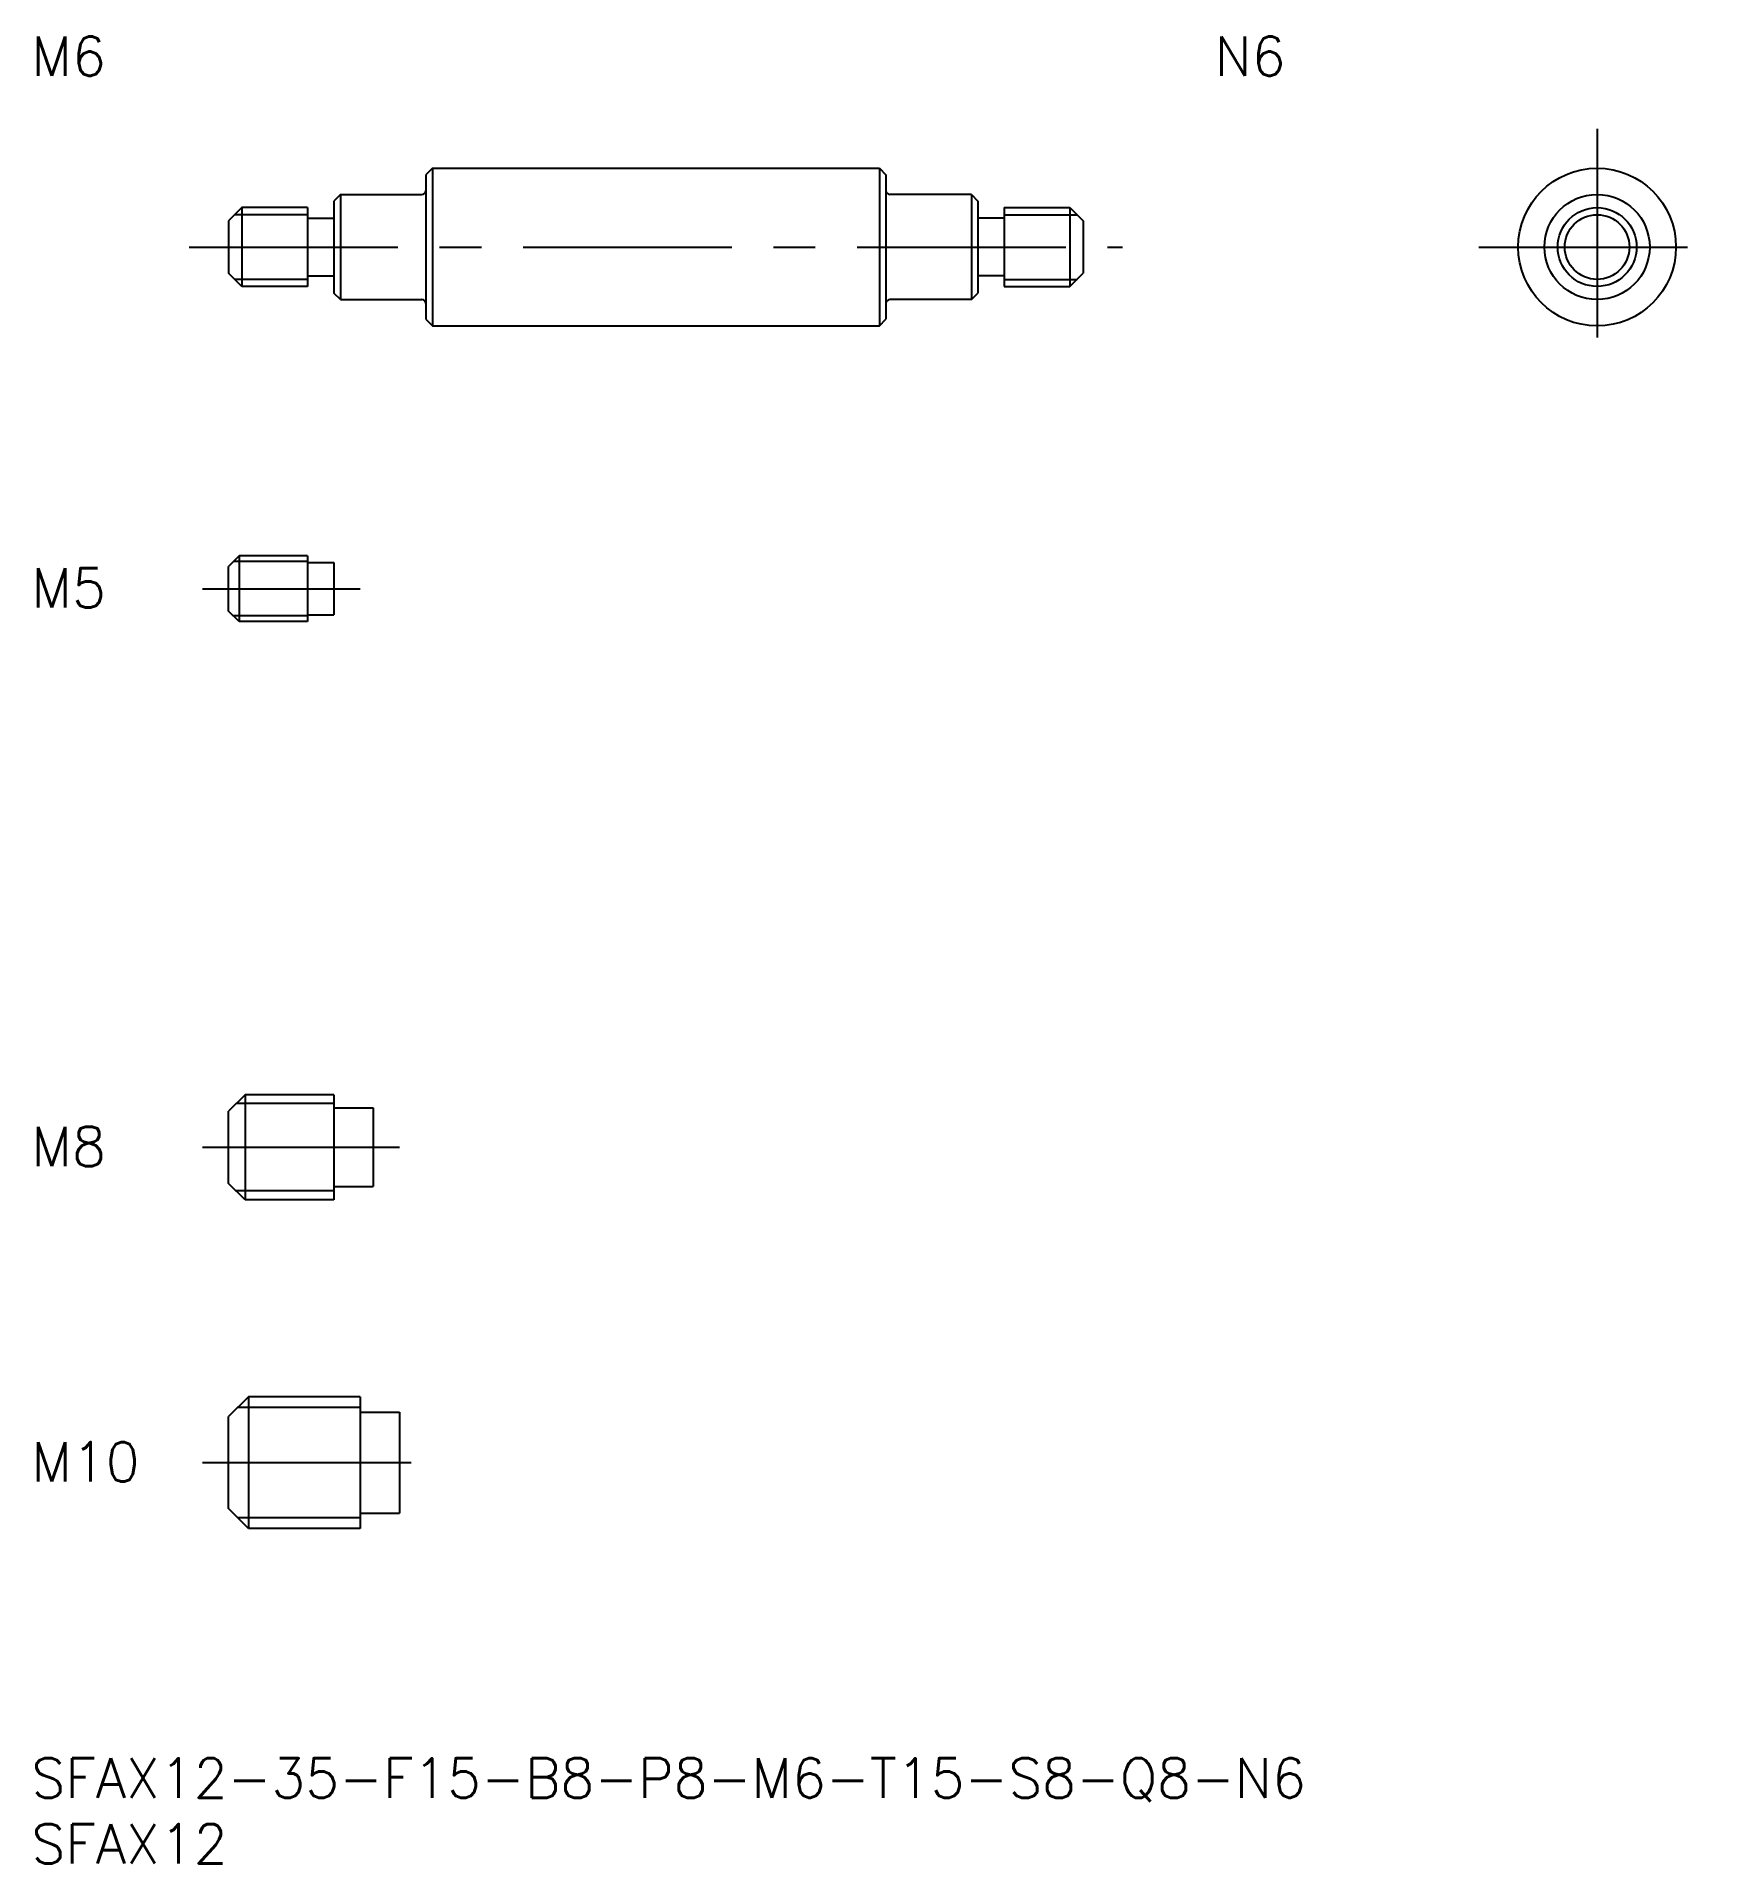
# Model space of a CAD drawing. Extents: x 0 to 128, y -8 to 131.
import ezdxf

# ---------------------------------------------------------------- set-up
doc = ezdxf.new("R2010")
doc.units = 0
doc.header["$LTSCALE"] = 0.5
doc.linetypes.add('CENTER', pattern=[50.8, 31.75, -6.35, 6.35, -6.35])
for name, color, linetype in [('MSM_CENTER', 1, 'CENTER'), ('MSM_CONTINUOUS', 7, 'CONTINUOUS'), ('MSM_NARROW', 5, 'CONTINUOUS'), ('MSM_PART_NUMBER', 7, 'CONTINUOUS')]:
    doc.layers.add(name, color=color, linetype=linetype)
doc.styles.get("Standard").update_dxf_attribs({"font": 'txt.shx', "height": 1, "bigfont": 'bigfont.shx'})

# ---------------------------------------------------------------- blocks, each defined once
blk = doc.blocks.new('*U12')
at = {"layer": 'MSM_PART_NUMBER'}
blk.add_text('SFAX12-35-F15-B8-P8-M6-T15-S8-Q8-N6', height=3, dxfattribs=at).set_placement((0, -3))
blk = doc.blocks.new('*U13')
at = {"layer": 'MSM_PART_NUMBER'}
blk.add_text('SFAX12', height=3, dxfattribs=at).set_placement((0, -8))
blk = doc.blocks.new('*U14')
at = {"layer": 'MSM_PART_NUMBER'}
blk.add_text('M10', height=3, dxfattribs=at).set_placement((0, 21.06))
blk = doc.blocks.new('*U15')
at = {"layer": 'MSM_PART_NUMBER'}
blk.add_text('M8', height=3, dxfattribs=at).set_placement((0, 45.06))
blk = doc.blocks.new('*U16')
at = {"layer": 'MSM_PART_NUMBER'}
blk.add_text('M5', height=3, dxfattribs=at).set_placement((0, 87.56))
blk = doc.blocks.new('*U17')
at = {"layer": 'MSM_PART_NUMBER'}
blk.add_text('M6', height=3, dxfattribs=at).set_placement((0, 128.02))
blk = doc.blocks.new('*U18')
at = {"layer": 'MSM_PART_NUMBER'}
blk.add_text('N6', height=3, dxfattribs=at).set_placement((90, 128.02))

msp = doc.modelspace()

# ---------------------------------------------------------------- linework, layer by layer
at = {"layer": 'MSM_CENTER'}
for p, q in [((119.1, 124), (119.1, 106)), ((12, 115), (83, 115)), ((110.1, 115), (128.1, 115)), ((13, 89), (25, 89)), ((13, 46.5), (28, 46.5)), ((13, 22.5), (30, 22.5))]:
    msp.add_line(p, q, dxfattribs=at)
at = {"layer": 'MSM_CONTINUOUS'}
for p, q in [((30.5, 121), (30, 120.5)), ((30.5, 121), (64.5, 121)), ((30.5, 121), (30.5, 109)), ((64.5, 121), (64.5, 109)), ((64.5, 121), (65, 120.5)), ((30, 120.5), (30, 109.5)), ((65, 120.5), (65, 109.5)), ((23.5, 119), (23, 118.5)), ((23, 118.5), (23, 111.5)), ((23.5, 119), (29.7, 119)), ((23.5, 119), (23.5, 111)), ((71.5, 119), (65.3, 119)), ((71.5, 119), (71.5, 111)), ((71.5, 119), (72, 118.5)), ((72, 118.5), (72, 111.5)), ((16, 118), (15, 117)), ((15, 117), (15, 113)), ((21, 118), (16, 118)), ((16, 118), (16, 112)), ((21, 118), (21, 112)), ((21, 117.2), (23, 117.2)), ((74, 117.2), (72, 117.2)), ((74, 118), (79, 118)), ((74, 118), (74, 112)), ((79, 118), (80, 117)), ((79, 118), (79, 112)), ((80, 117), (80, 113)), ((16, 112), (15, 113)), ((21, 112.8), (23, 112.8)), ((74, 112.8), (72, 112.8)), ((79, 112), (80, 113)), ((21, 112), (16, 112)), ((23.5, 111), (23, 111.5)), ((71.5, 111), (72, 111.5)), ((74, 112), (79, 112)), ((23.5, 111), (29.7, 111)), ((71.5, 111), (65.3, 111)), ((30, 109.5), (30.5, 109)), ((30.5, 109), (64.5, 109)), ((64.5, 109), (65, 109.5)), ((15.8, 91.5), (15, 90.7)), ((15, 87.3), (15, 90.7)), ((21, 91.5), (15.8, 91.5)), ((15.8, 91.5), (15.8, 86.5)), ((21, 91.5), (21, 86.5)), ((21, 91), (23, 91)), ((23, 91), (23, 87)), ((15.8, 86.5), (15, 87.3)), ((21, 86.5), (15.8, 86.5)), ((21, 87), (23, 87)), ((16.25, 50.5), (15, 49.25)), ((23, 50.5), (16.25, 50.5)), ((16.25, 50.5), (16.25, 42.5)), ((23, 50.5), (23, 42.5)), ((15, 43.75), (15, 49.25)), ((23, 49.5), (26, 49.5)), ((26, 49.5), (26, 43.5)), ((16.25, 42.5), (15, 43.75)), ((23, 43.5), (26, 43.5)), ((23, 42.5), (16.25, 42.5)), ((16.5, 27.5), (15, 26)), ((25, 27.5), (16.5, 27.5)), ((16.5, 27.5), (16.5, 17.5)), ((25, 27.5), (25, 17.5)), ((15, 19), (15, 26)), ((25, 26.35), (28, 26.35)), ((28, 26.35), (28, 18.65)), ((16.5, 17.5), (15, 19)), ((25, 18.65), (28, 18.65)), ((25, 17.5), (16.5, 17.5))]:
    msp.add_line(p, q, dxfattribs=at)
for radius in [6, 4, 3]:
    msp.add_circle((119.1, 115), radius, dxfattribs=at)
for centre, start, end in [((29.7, 119.3), 270, 0), ((65.3, 119.3), 180, 270), ((29.7, 110.7), 0, 90), ((65.3, 110.7), 90, 180)]:
    msp.add_arc(centre, 0.3, start, end, dxfattribs=at)
at = {"layer": 'MSM_NARROW'}
for p, q in [((21, 117.46), (15.46, 117.46)), ((74, 117.46), (79.54, 117.46)), ((21, 112.54), (15.46, 112.54)), ((74, 112.54), (79.54, 112.54)), ((21, 91.07), (15.37, 91.07)), ((21, 86.93), (15.37, 86.93)), ((23, 49.82), (15.57, 49.82)), ((23, 43.18), (15.57, 43.18)), ((25, 26.69), (15.69, 26.69)), ((25, 18.31), (15.69, 18.31))]:
    msp.add_line(p, q, dxfattribs=at)
msp.add_circle((119.1, 115), 2.46, dxfattribs=at)

# ---------------------------------------------------------------- block references
at = {"layer": 'MSM_CONTINUOUS'}
for name in ['*U17', '*U18', '*U16', '*U15', '*U14', '*U12', '*U13']:
    msp.add_blockref(name, (0, 0), dxfattribs=at)

doc.saveas('drawing.dxf')
